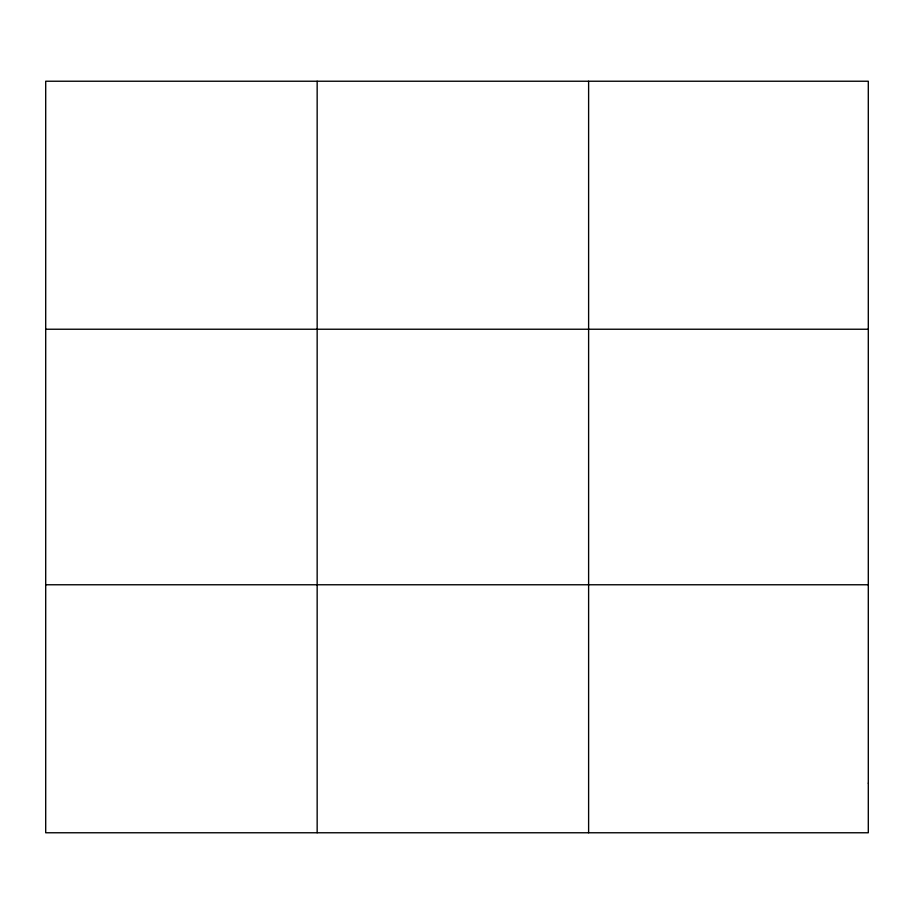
<?xml version="1.0" encoding="UTF-8"?>
<svg xmlns="http://www.w3.org/2000/svg" width="914" height="914" viewBox="0 0 914 914"><rect width="100%" height="100%" fill="white"/><g stroke="black" fill="none" stroke-linecap="round" stroke-linejoin="round"><path stroke-width="1.37" d="M317.158 832.768L317.158 81.232M588.616 832.768L588.616 81.232M45.7 329.234L868.3 329.234M45.7 584.766L868.3 584.766M868.3 783.161L868.3 832.768L45.7 832.768L45.7 81.232L868.3 81.232L868.3 783.161"/></g></svg>
